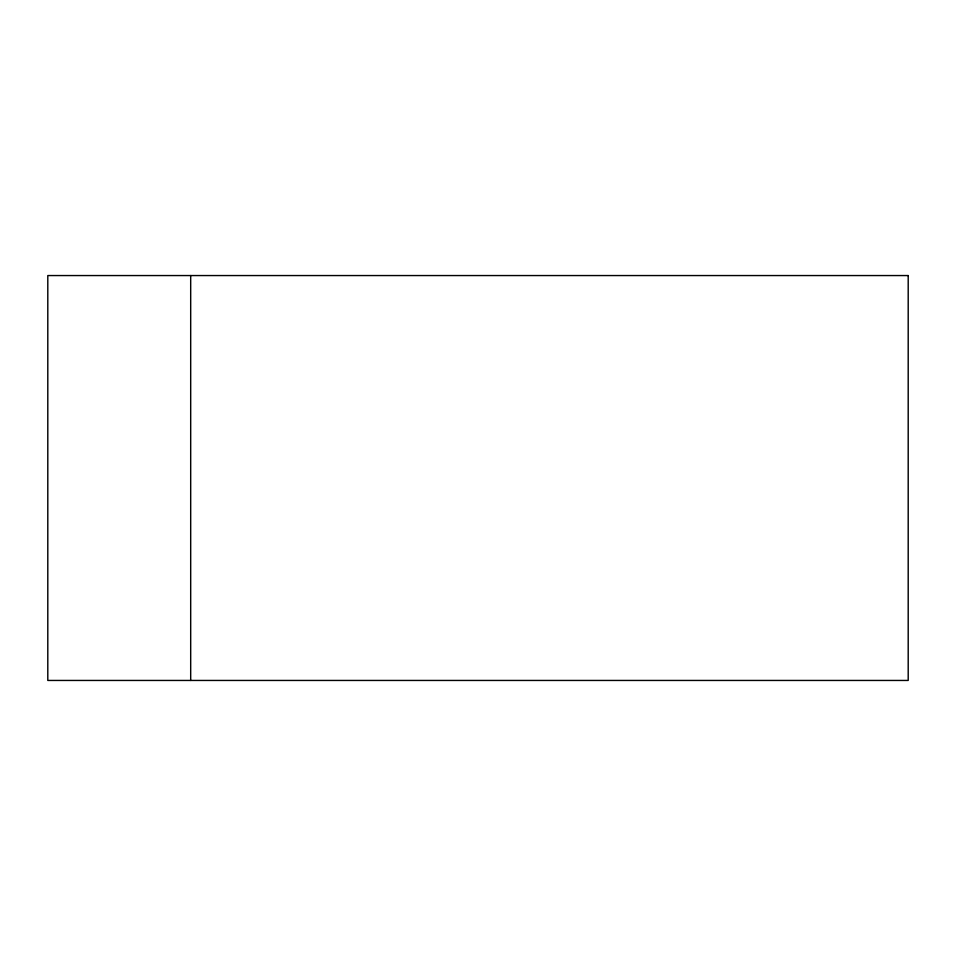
<?xml version="1.0" encoding="UTF-8"?>
<svg xmlns="http://www.w3.org/2000/svg" width="956" height="956" viewBox="0 0 956 956"><rect width="100%" height="100%" fill="white"/><g stroke="black" fill="none" stroke-linecap="round" stroke-linejoin="round"><path stroke-width="1.43" d="M190.686 275.555L190.686 680.445M908.2 275.555L47.8 275.555L47.8 680.445L908.2 680.445L908.2 275.555"/></g></svg>
